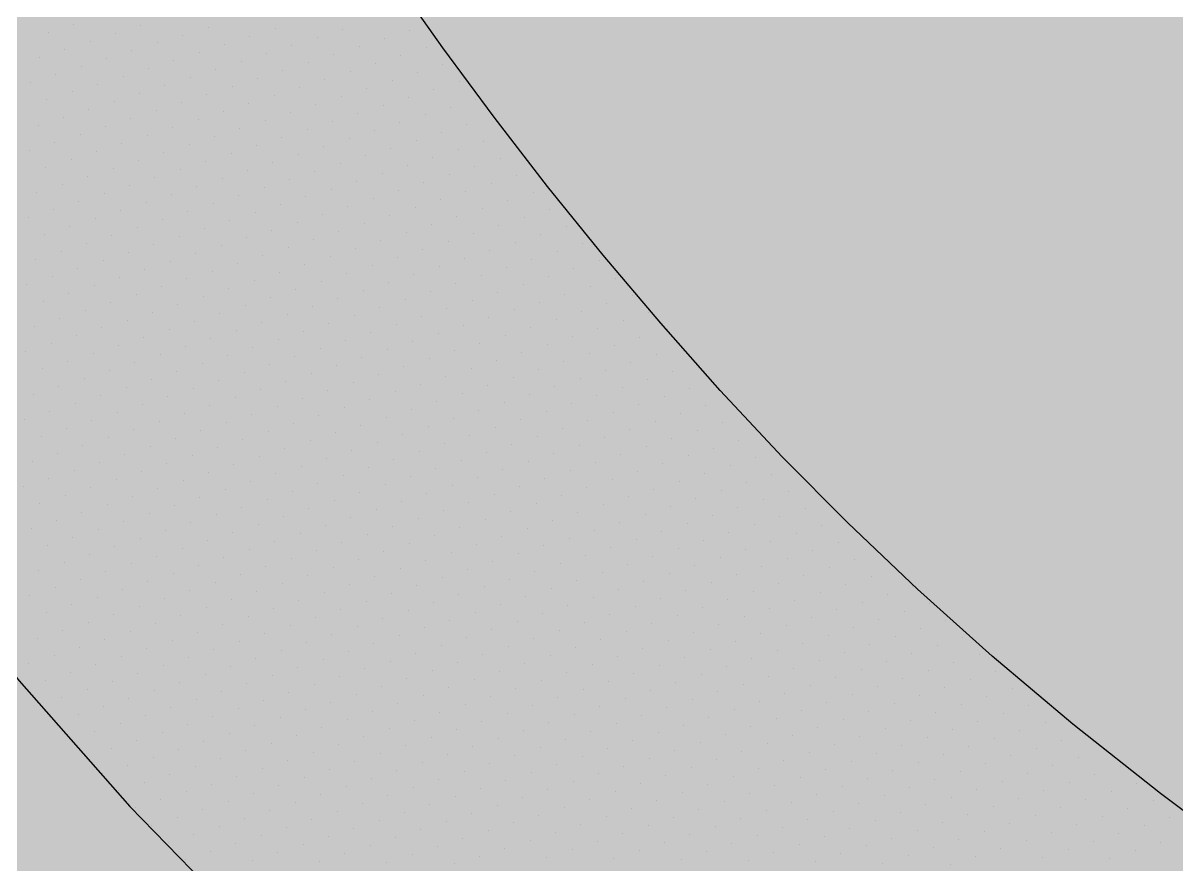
# Model space of a CAD drawing. Extents: x 62405 to 62842, y 108162 to 109685.
# Drawn here: x 62436.019 to 62436.712, y 109540.288 to 109540.794 of the extents above; entities that cross this region are included whole.
import ezdxf

# ---------------------------------------------------------------- set-up
doc = ezdxf.new("R2010")
doc.units = 0
doc.header["$LTSCALE"] = 0.999976
doc.header["$MEASUREMENT"] = 0
for name, color, linetype in [('colore lago', 131, 'Continuous'), ('LIN010CO', 2, 'Continuous'), ('LIN018CO', 6, 'Continuous')]:
    doc.layers.add(name, color=color, linetype=linetype)

# ---------------------------------------------------------------- blocks, each defined once
blk = doc.blocks.new('*X7')
at = {"color": 0}
for p, q in [((261.7089, 628.523), (261.7089, 628.523)), ((261.71525, 628.523), (261.71525, 628.523)), ((261.7216, 628.523), (261.7216, 628.523)), ((261.72795, 628.523), (261.72795, 628.523)), ((261.7343, 628.523), (261.7343, 628.523)), ((261.74065, 628.523), (261.74065, 628.523)), ((261.705725, 628.51665), (261.705725, 628.51665)), ((261.712075, 628.51665), (261.712075, 628.51665)), ((261.718425, 628.51665), (261.718425, 628.51665)), ((261.724775, 628.51665), (261.724775, 628.51665)), ((261.731125, 628.51665), (261.731125, 628.51665)), ((261.737475, 628.51665), (261.737475, 628.51665)), ((261.743825, 628.51665), (261.743825, 628.51665)), ((261.750175, 628.51665), (261.750175, 628.51665)), ((261.756525, 628.51665), (261.756525, 628.51665)), ((261.762875, 628.51665), (261.762875, 628.51665)), ((261.769225, 628.51665), (261.769225, 628.51665)), ((261.775575, 628.51665), (261.775575, 628.51665)), ((261.6962, 628.5103), (261.6962, 628.5103)), ((261.70255, 628.5103), (261.70255, 628.5103)), ((261.7089, 628.5103), (261.7089, 628.5103)), ((261.71525, 628.5103), (261.71525, 628.5103)), ((261.7216, 628.5103), (261.7216, 628.5103)), ((261.72795, 628.5103), (261.72795, 628.5103)), ((261.7343, 628.5103), (261.7343, 628.5103)), ((261.74065, 628.5103), (261.74065, 628.5103)), ((261.747, 628.5103), (261.747, 628.5103)), ((261.75335, 628.5103), (261.75335, 628.5103)), ((261.7597, 628.5103), (261.7597, 628.5103)), ((261.76605, 628.5103), (261.76605, 628.5103)), ((261.7724, 628.5103), (261.7724, 628.5103)), ((261.77875, 628.5103), (261.77875, 628.5103)), ((261.693025, 628.50395), (261.693025, 628.50395)), ((261.699375, 628.50395), (261.699375, 628.50395)), ((261.705725, 628.50395), (261.705725, 628.50395)), ((261.712075, 628.50395), (261.712075, 628.50395)), ((261.718425, 628.50395), (261.718425, 628.50395)), ((261.724775, 628.50395), (261.724775, 628.50395)), ((261.731125, 628.50395), (261.731125, 628.50395)), ((261.737475, 628.50395), (261.737475, 628.50395)), ((261.743825, 628.50395), (261.743825, 628.50395)), ((261.750175, 628.50395), (261.750175, 628.50395)), ((261.756525, 628.50395), (261.756525, 628.50395)), ((261.762875, 628.50395), (261.762875, 628.50395)), ((261.769225, 628.50395), (261.769225, 628.50395)), ((261.775575, 628.50395), (261.775575, 628.50395)), ((261.781925, 628.50395), (261.781925, 628.50395)), ((261.788275, 628.50395), (261.788275, 628.50395)), ((261.6835, 628.4976), (261.6835, 628.4976)), ((261.68985, 628.4976), (261.68985, 628.4976)), ((261.6962, 628.4976), (261.6962, 628.4976)), ((261.70255, 628.4976), (261.70255, 628.4976)), ((261.7089, 628.4976), (261.7089, 628.4976)), ((261.71525, 628.4976), (261.71525, 628.4976)), ((261.7216, 628.4976), (261.7216, 628.4976)), ((261.72795, 628.4976), (261.72795, 628.4976)), ((261.7343, 628.4976), (261.7343, 628.4976)), ((261.74065, 628.4976), (261.74065, 628.4976)), ((261.747, 628.4976), (261.747, 628.4976)), ((261.75335, 628.4976), (261.75335, 628.4976)), ((261.7597, 628.4976), (261.7597, 628.4976)), ((261.76605, 628.4976), (261.76605, 628.4976)), ((261.7724, 628.4976), (261.7724, 628.4976)), ((261.77875, 628.4976), (261.77875, 628.4976)), ((261.7851, 628.4976), (261.7851, 628.4976)), ((261.79145, 628.4976), (261.79145, 628.4976)), ((261.680325, 628.49125), (261.680325, 628.49125)), ((261.686675, 628.49125), (261.686675, 628.49125)), ((261.693025, 628.49125), (261.693025, 628.49125)), ((261.699375, 628.49125), (261.699375, 628.49125)), ((261.705725, 628.49125), (261.705725, 628.49125)), ((261.712075, 628.49125), (261.712075, 628.49125)), ((261.718425, 628.49125), (261.718425, 628.49125)), ((261.724775, 628.49125), (261.724775, 628.49125)), ((261.731125, 628.49125), (261.731125, 628.49125)), ((261.737475, 628.49125), (261.737475, 628.49125)), ((261.743825, 628.49125), (261.743825, 628.49125)), ((261.750175, 628.49125), (261.750175, 628.49125)), ((261.756525, 628.49125), (261.756525, 628.49125)), ((261.762875, 628.49125), (261.762875, 628.49125)), ((261.769225, 628.49125), (261.769225, 628.49125)), ((261.775575, 628.49125), (261.775575, 628.49125)), ((261.781925, 628.49125), (261.781925, 628.49125)), ((261.788275, 628.49125), (261.788275, 628.49125)), ((261.794625, 628.49125), (261.794625, 628.49125)), ((261.800975, 628.49125), (261.800975, 628.49125)), ((261.6708, 628.4849), (261.6708, 628.4849)), ((261.67715, 628.4849), (261.67715, 628.4849)), ((261.6835, 628.4849), (261.6835, 628.4849)), ((261.68985, 628.4849), (261.68985, 628.4849)), ((261.6962, 628.4849), (261.6962, 628.4849)), ((261.70255, 628.4849), (261.70255, 628.4849)), ((261.7089, 628.4849), (261.7089, 628.4849)), ((261.71525, 628.4849), (261.71525, 628.4849)), ((261.7216, 628.4849), (261.7216, 628.4849)), ((261.72795, 628.4849), (261.72795, 628.4849)), ((261.7343, 628.4849), (261.7343, 628.4849)), ((261.74065, 628.4849), (261.74065, 628.4849)), ((261.747, 628.4849), (261.747, 628.4849)), ((261.75335, 628.4849), (261.75335, 628.4849)), ((261.7597, 628.4849), (261.7597, 628.4849)), ((261.76605, 628.4849), (261.76605, 628.4849)), ((261.7724, 628.4849), (261.7724, 628.4849)), ((261.77875, 628.4849), (261.77875, 628.4849)), ((261.7851, 628.4849), (261.7851, 628.4849)), ((261.79145, 628.4849), (261.79145, 628.4849)), ((261.7978, 628.4849), (261.7978, 628.4849)), ((261.80415, 628.4849), (261.80415, 628.4849)), ((261.8105, 628.4849), (261.8105, 628.4849)), ((261.667625, 628.47855), (261.667625, 628.47855)), ((261.673975, 628.47855), (261.673975, 628.47855)), ((261.680325, 628.47855), (261.680325, 628.47855)), ((261.686675, 628.47855), (261.686675, 628.47855)), ((261.693025, 628.47855), (261.693025, 628.47855)), ((261.699375, 628.47855), (261.699375, 628.47855)), ((261.705725, 628.47855), (261.705725, 628.47855)), ((261.712075, 628.47855), (261.712075, 628.47855)), ((261.718425, 628.47855), (261.718425, 628.47855)), ((261.724775, 628.47855), (261.724775, 628.47855)), ((261.731125, 628.47855), (261.731125, 628.47855)), ((261.737475, 628.47855), (261.737475, 628.47855)), ((261.743825, 628.47855), (261.743825, 628.47855)), ((261.750175, 628.47855), (261.750175, 628.47855)), ((261.756525, 628.47855), (261.756525, 628.47855)), ((261.762875, 628.47855), (261.762875, 628.47855)), ((261.769225, 628.47855), (261.769225, 628.47855)), ((261.775575, 628.47855), (261.775575, 628.47855)), ((261.781925, 628.47855), (261.781925, 628.47855)), ((261.788275, 628.47855), (261.788275, 628.47855)), ((261.794625, 628.47855), (261.794625, 628.47855)), ((261.800975, 628.47855), (261.800975, 628.47855)), ((261.807325, 628.47855), (261.807325, 628.47855)), ((261.813675, 628.47855), (261.813675, 628.47855)), ((261.6581, 628.4722), (261.6581, 628.4722)), ((261.66445, 628.4722), (261.66445, 628.4722)), ((261.6708, 628.4722), (261.6708, 628.4722)), ((261.67715, 628.4722), (261.67715, 628.4722)), ((261.6835, 628.4722), (261.6835, 628.4722)), ((261.68985, 628.4722), (261.68985, 628.4722)), ((261.6962, 628.4722), (261.6962, 628.4722)), ((261.70255, 628.4722), (261.70255, 628.4722)), ((261.7089, 628.4722), (261.7089, 628.4722)), ((261.71525, 628.4722), (261.71525, 628.4722)), ((261.7216, 628.4722), (261.7216, 628.4722)), ((261.72795, 628.4722), (261.72795, 628.4722)), ((261.7343, 628.4722), (261.7343, 628.4722)), ((261.74065, 628.4722), (261.74065, 628.4722)), ((261.747, 628.4722), (261.747, 628.4722)), ((261.75335, 628.4722), (261.75335, 628.4722)), ((261.7597, 628.4722), (261.7597, 628.4722)), ((261.76605, 628.4722), (261.76605, 628.4722)), ((261.7724, 628.4722), (261.7724, 628.4722)), ((261.77875, 628.4722), (261.77875, 628.4722)), ((261.7851, 628.4722), (261.7851, 628.4722)), ((261.79145, 628.4722), (261.79145, 628.4722)), ((261.7978, 628.4722), (261.7978, 628.4722)), ((261.80415, 628.4722), (261.80415, 628.4722)), ((261.8105, 628.4722), (261.8105, 628.4722)), ((261.81685, 628.4722), (261.81685, 628.4722)), ((261.8232, 628.4722), (261.8232, 628.4722)), ((261.654925, 628.46585), (261.654925, 628.46585)), ((261.661275, 628.46585), (261.661275, 628.46585)), ((261.667625, 628.46585), (261.667625, 628.46585)), ((261.673975, 628.46585), (261.673975, 628.46585)), ((261.680325, 628.46585), (261.680325, 628.46585)), ((261.686675, 628.46585), (261.686675, 628.46585)), ((261.693025, 628.46585), (261.693025, 628.46585)), ((261.699375, 628.46585), (261.699375, 628.46585)), ((261.705725, 628.46585), (261.705725, 628.46585)), ((261.712075, 628.46585), (261.712075, 628.46585)), ((261.718425, 628.46585), (261.718425, 628.46585)), ((261.724775, 628.46585), (261.724775, 628.46585)), ((261.731125, 628.46585), (261.731125, 628.46585)), ((261.737475, 628.46585), (261.737475, 628.46585)), ((261.743825, 628.46585), (261.743825, 628.46585)), ((261.750175, 628.46585), (261.750175, 628.46585)), ((261.756525, 628.46585), (261.756525, 628.46585)), ((261.762875, 628.46585), (261.762875, 628.46585)), ((261.769225, 628.46585), (261.769225, 628.46585)), ((261.775575, 628.46585), (261.775575, 628.46585)), ((261.781925, 628.46585), (261.781925, 628.46585)), ((261.788275, 628.46585), (261.788275, 628.46585)), ((261.794625, 628.46585), (261.794625, 628.46585)), ((261.800975, 628.46585), (261.800975, 628.46585)), ((261.807325, 628.46585), (261.807325, 628.46585)), ((261.813675, 628.46585), (261.813675, 628.46585)), ((261.820025, 628.46585), (261.820025, 628.46585)), ((261.826375, 628.46585), (261.826375, 628.46585)), ((261.65175, 628.4595), (261.65175, 628.4595)), ((261.6581, 628.4595), (261.6581, 628.4595)), ((261.66445, 628.4595), (261.66445, 628.4595)), ((261.6708, 628.4595), (261.6708, 628.4595)), ((261.67715, 628.4595), (261.67715, 628.4595)), ((261.6835, 628.4595), (261.6835, 628.4595)), ((261.68985, 628.4595), (261.68985, 628.4595)), ((261.6962, 628.4595), (261.6962, 628.4595)), ((261.70255, 628.4595), (261.70255, 628.4595)), ((261.7089, 628.4595), (261.7089, 628.4595)), ((261.71525, 628.4595), (261.71525, 628.4595)), ((261.7216, 628.4595), (261.7216, 628.4595)), ((261.72795, 628.4595), (261.72795, 628.4595)), ((261.7343, 628.4595), (261.7343, 628.4595)), ((261.74065, 628.4595), (261.74065, 628.4595)), ((261.747, 628.4595), (261.747, 628.4595)), ((261.75335, 628.4595), (261.75335, 628.4595)), ((261.7597, 628.4595), (261.7597, 628.4595)), ((261.76605, 628.4595), (261.76605, 628.4595)), ((261.7724, 628.4595), (261.7724, 628.4595)), ((261.77875, 628.4595), (261.77875, 628.4595)), ((261.7851, 628.4595), (261.7851, 628.4595)), ((261.79145, 628.4595), (261.79145, 628.4595)), ((261.7978, 628.4595), (261.7978, 628.4595)), ((261.80415, 628.4595), (261.80415, 628.4595)), ((261.8105, 628.4595), (261.8105, 628.4595)), ((261.81685, 628.4595), (261.81685, 628.4595)), ((261.8232, 628.4595), (261.8232, 628.4595)), ((261.82955, 628.4595), (261.82955, 628.4595)), ((261.8359, 628.4595), (261.8359, 628.4595)), ((261.642225, 628.45315), (261.642225, 628.45315)), ((261.648575, 628.45315), (261.648575, 628.45315)), ((261.654925, 628.45315), (261.654925, 628.45315)), ((261.661275, 628.45315), (261.661275, 628.45315)), ((261.667625, 628.45315), (261.667625, 628.45315)), ((261.673975, 628.45315), (261.673975, 628.45315)), ((261.680325, 628.45315), (261.680325, 628.45315)), ((261.686675, 628.45315), (261.686675, 628.45315)), ((261.693025, 628.45315), (261.693025, 628.45315)), ((261.699375, 628.45315), (261.699375, 628.45315)), ((261.705725, 628.45315), (261.705725, 628.45315)), ((261.712075, 628.45315), (261.712075, 628.45315)), ((261.718425, 628.45315), (261.718425, 628.45315)), ((261.724775, 628.45315), (261.724775, 628.45315)), ((261.731125, 628.45315), (261.731125, 628.45315)), ((261.737475, 628.45315), (261.737475, 628.45315)), ((261.743825, 628.45315), (261.743825, 628.45315)), ((261.750175, 628.45315), (261.750175, 628.45315)), ((261.756525, 628.45315), (261.756525, 628.45315)), ((261.762875, 628.45315), (261.762875, 628.45315)), ((261.769225, 628.45315), (261.769225, 628.45315)), ((261.775575, 628.45315), (261.775575, 628.45315)), ((261.781925, 628.45315), (261.781925, 628.45315)), ((261.788275, 628.45315), (261.788275, 628.45315)), ((261.794625, 628.45315), (261.794625, 628.45315)), ((261.800975, 628.45315), (261.800975, 628.45315)), ((261.807325, 628.45315), (261.807325, 628.45315)), ((261.813675, 628.45315), (261.813675, 628.45315)), ((261.820025, 628.45315), (261.820025, 628.45315)), ((261.826375, 628.45315), (261.826375, 628.45315)), ((261.832725, 628.45315), (261.832725, 628.45315)), ((261.839075, 628.45315), (261.839075, 628.45315)), ((261.63905, 628.4468), (261.63905, 628.4468)), ((261.6454, 628.4468), (261.6454, 628.4468)), ((261.65175, 628.4468), (261.65175, 628.4468)), ((261.6581, 628.4468), (261.6581, 628.4468)), ((261.66445, 628.4468), (261.66445, 628.4468)), ((261.6708, 628.4468), (261.6708, 628.4468)), ((261.67715, 628.4468), (261.67715, 628.4468)), ((261.6835, 628.4468), (261.6835, 628.4468)), ((261.68985, 628.4468), (261.68985, 628.4468)), ((261.6962, 628.4468), (261.6962, 628.4468)), ((261.70255, 628.4468), (261.70255, 628.4468)), ((261.7089, 628.4468), (261.7089, 628.4468)), ((261.71525, 628.4468), (261.71525, 628.4468)), ((261.7216, 628.4468), (261.7216, 628.4468)), ((261.72795, 628.4468), (261.72795, 628.4468)), ((261.7343, 628.4468), (261.7343, 628.4468)), ((261.74065, 628.4468), (261.74065, 628.4468)), ((261.747, 628.4468), (261.747, 628.4468)), ((261.75335, 628.4468), (261.75335, 628.4468)), ((261.7597, 628.4468), (261.7597, 628.4468)), ((261.76605, 628.4468), (261.76605, 628.4468)), ((261.7724, 628.4468), (261.7724, 628.4468)), ((261.77875, 628.4468), (261.77875, 628.4468)), ((261.7851, 628.4468), (261.7851, 628.4468)), ((261.79145, 628.4468), (261.79145, 628.4468)), ((261.7978, 628.4468), (261.7978, 628.4468)), ((261.80415, 628.4468), (261.80415, 628.4468)), ((261.8105, 628.4468), (261.8105, 628.4468)), ((261.81685, 628.4468), (261.81685, 628.4468)), ((261.8232, 628.4468), (261.8232, 628.4468)), ((261.82955, 628.4468), (261.82955, 628.4468)), ((261.8359, 628.4468), (261.8359, 628.4468)), ((261.84225, 628.4468), (261.84225, 628.4468)), ((261.8486, 628.4468), (261.8486, 628.4468)), ((261.629525, 628.44045), (261.629525, 628.44045)), ((261.635875, 628.44045), (261.635875, 628.44045)), ((261.642225, 628.44045), (261.642225, 628.44045)), ((261.648575, 628.44045), (261.648575, 628.44045)), ((261.654925, 628.44045), (261.654925, 628.44045)), ((261.661275, 628.44045), (261.661275, 628.44045)), ((261.667625, 628.44045), (261.667625, 628.44045)), ((261.673975, 628.44045), (261.673975, 628.44045)), ((261.680325, 628.44045), (261.680325, 628.44045)), ((261.686675, 628.44045), (261.686675, 628.44045)), ((261.693025, 628.44045), (261.693025, 628.44045)), ((261.699375, 628.44045), (261.699375, 628.44045)), ((261.705725, 628.44045), (261.705725, 628.44045)), ((261.712075, 628.44045), (261.712075, 628.44045)), ((261.718425, 628.44045), (261.718425, 628.44045)), ((261.724775, 628.44045), (261.724775, 628.44045)), ((261.731125, 628.44045), (261.731125, 628.44045)), ((261.737475, 628.44045), (261.737475, 628.44045)), ((261.743825, 628.44045), (261.743825, 628.44045)), ((261.750175, 628.44045), (261.750175, 628.44045)), ((261.756525, 628.44045), (261.756525, 628.44045)), ((261.762875, 628.44045), (261.762875, 628.44045)), ((261.769225, 628.44045), (261.769225, 628.44045)), ((261.775575, 628.44045), (261.775575, 628.44045)), ((261.781925, 628.44045), (261.781925, 628.44045)), ((261.788275, 628.44045), (261.788275, 628.44045)), ((261.794625, 628.44045), (261.794625, 628.44045)), ((261.800975, 628.44045), (261.800975, 628.44045)), ((261.807325, 628.44045), (261.807325, 628.44045)), ((261.813675, 628.44045), (261.813675, 628.44045)), ((261.820025, 628.44045), (261.820025, 628.44045)), ((261.826375, 628.44045), (261.826375, 628.44045)), ((261.832725, 628.44045), (261.832725, 628.44045)), ((261.839075, 628.44045), (261.839075, 628.44045)), ((261.845425, 628.44045), (261.845425, 628.44045)), ((261.851775, 628.44045), (261.851775, 628.44045)), ((261.62635, 628.4341), (261.62635, 628.4341)), ((261.6327, 628.4341), (261.6327, 628.4341)), ((261.63905, 628.4341), (261.63905, 628.4341)), ((261.6454, 628.4341), (261.6454, 628.4341)), ((261.65175, 628.4341), (261.65175, 628.4341)), ((261.6581, 628.4341), (261.6581, 628.4341)), ((261.66445, 628.4341), (261.66445, 628.4341)), ((261.6708, 628.4341), (261.6708, 628.4341)), ((261.67715, 628.4341), (261.67715, 628.4341)), ((261.6835, 628.4341), (261.6835, 628.4341)), ((261.68985, 628.4341), (261.68985, 628.4341)), ((261.6962, 628.4341), (261.6962, 628.4341)), ((261.70255, 628.4341), (261.70255, 628.4341)), ((261.7089, 628.4341), (261.7089, 628.4341)), ((261.71525, 628.4341), (261.71525, 628.4341)), ((261.7216, 628.4341), (261.7216, 628.4341)), ((261.72795, 628.4341), (261.72795, 628.4341)), ((261.7343, 628.4341), (261.7343, 628.4341)), ((261.74065, 628.4341), (261.74065, 628.4341)), ((261.747, 628.4341), (261.747, 628.4341)), ((261.75335, 628.4341), (261.75335, 628.4341)), ((261.7597, 628.4341), (261.7597, 628.4341)), ((261.76605, 628.4341), (261.76605, 628.4341)), ((261.7724, 628.4341), (261.7724, 628.4341)), ((261.77875, 628.4341), (261.77875, 628.4341)), ((261.7851, 628.4341), (261.7851, 628.4341)), ((261.79145, 628.4341), (261.79145, 628.4341)), ((261.7978, 628.4341), (261.7978, 628.4341)), ((261.80415, 628.4341), (261.80415, 628.4341)), ((261.8105, 628.4341), (261.8105, 628.4341)), ((261.81685, 628.4341), (261.81685, 628.4341)), ((261.8232, 628.4341), (261.8232, 628.4341)), ((261.82955, 628.4341), (261.82955, 628.4341)), ((261.8359, 628.4341), (261.8359, 628.4341)), ((261.84225, 628.4341), (261.84225, 628.4341)), ((261.8486, 628.4341), (261.8486, 628.4341)), ((261.85495, 628.4341), (261.85495, 628.4341)), ((261.8613, 628.4341), (261.8613, 628.4341)), ((261.616825, 628.42775), (261.616825, 628.42775)), ((261.623175, 628.42775), (261.623175, 628.42775)), ((261.629525, 628.42775), (261.629525, 628.42775)), ((261.635875, 628.42775), (261.635875, 628.42775)), ((261.642225, 628.42775), (261.642225, 628.42775)), ((261.648575, 628.42775), (261.648575, 628.42775)), ((261.654925, 628.42775), (261.654925, 628.42775)), ((261.661275, 628.42775), (261.661275, 628.42775)), ((261.667625, 628.42775), (261.667625, 628.42775)), ((261.673975, 628.42775), (261.673975, 628.42775)), ((261.680325, 628.42775), (261.680325, 628.42775)), ((261.686675, 628.42775), (261.686675, 628.42775)), ((261.693025, 628.42775), (261.693025, 628.42775)), ((261.699375, 628.42775), (261.699375, 628.42775)), ((261.705725, 628.42775), (261.705725, 628.42775)), ((261.712075, 628.42775), (261.712075, 628.42775)), ((261.718425, 628.42775), (261.718425, 628.42775)), ((261.724775, 628.42775), (261.724775, 628.42775)), ((261.731125, 628.42775), (261.731125, 628.42775)), ((261.737475, 628.42775), (261.737475, 628.42775)), ((261.743825, 628.42775), (261.743825, 628.42775)), ((261.750175, 628.42775), (261.750175, 628.42775)), ((261.756525, 628.42775), (261.756525, 628.42775)), ((261.762875, 628.42775), (261.762875, 628.42775)), ((261.769225, 628.42775), (261.769225, 628.42775)), ((261.775575, 628.42775), (261.775575, 628.42775)), ((261.781925, 628.42775), (261.781925, 628.42775)), ((261.788275, 628.42775), (261.788275, 628.42775)), ((261.794625, 628.42775), (261.794625, 628.42775)), ((261.800975, 628.42775), (261.800975, 628.42775)), ((261.807325, 628.42775), (261.807325, 628.42775)), ((261.813675, 628.42775), (261.813675, 628.42775)), ((261.820025, 628.42775), (261.820025, 628.42775)), ((261.826375, 628.42775), (261.826375, 628.42775)), ((261.832725, 628.42775), (261.832725, 628.42775)), ((261.839075, 628.42775), (261.839075, 628.42775)), ((261.845425, 628.42775), (261.845425, 628.42775)), ((261.851775, 628.42775), (261.851775, 628.42775)), ((261.858125, 628.42775), (261.858125, 628.42775)), ((261.864475, 628.42775), (261.864475, 628.42775)), ((261.61365, 628.4214), (261.61365, 628.4214)), ((261.62, 628.4214), (261.62, 628.4214)), ((261.62635, 628.4214), (261.62635, 628.4214)), ((261.6327, 628.4214), (261.6327, 628.4214)), ((261.63905, 628.4214), (261.63905, 628.4214)), ((261.6454, 628.4214), (261.6454, 628.4214)), ((261.65175, 628.4214), (261.65175, 628.4214)), ((261.6581, 628.4214), (261.6581, 628.4214)), ((261.66445, 628.4214), (261.66445, 628.4214)), ((261.6708, 628.4214), (261.6708, 628.4214)), ((261.67715, 628.4214), (261.67715, 628.4214)), ((261.6835, 628.4214), (261.6835, 628.4214)), ((261.68985, 628.4214), (261.68985, 628.4214)), ((261.6962, 628.4214), (261.6962, 628.4214)), ((261.70255, 628.4214), (261.70255, 628.4214)), ((261.7089, 628.4214), (261.7089, 628.4214)), ((261.71525, 628.4214), (261.71525, 628.4214)), ((261.7216, 628.4214), (261.7216, 628.4214)), ((261.72795, 628.4214), (261.72795, 628.4214)), ((261.7343, 628.4214), (261.7343, 628.4214)), ((261.74065, 628.4214), (261.74065, 628.4214)), ((261.747, 628.4214), (261.747, 628.4214)), ((261.75335, 628.4214), (261.75335, 628.4214)), ((261.7597, 628.4214), (261.7597, 628.4214)), ((261.76605, 628.4214), (261.76605, 628.4214)), ((261.7724, 628.4214), (261.7724, 628.4214)), ((261.77875, 628.4214), (261.77875, 628.4214)), ((261.7851, 628.4214), (261.7851, 628.4214)), ((261.79145, 628.4214), (261.79145, 628.4214)), ((261.7978, 628.4214), (261.7978, 628.4214)), ((261.80415, 628.4214), (261.80415, 628.4214)), ((261.8105, 628.4214), (261.8105, 628.4214)), ((261.81685, 628.4214), (261.81685, 628.4214)), ((261.8232, 628.4214), (261.8232, 628.4214)), ((261.82955, 628.4214), (261.82955, 628.4214)), ((261.8359, 628.4214), (261.8359, 628.4214)), ((261.84225, 628.4214), (261.84225, 628.4214)), ((261.8486, 628.4214), (261.8486, 628.4214)), ((261.85495, 628.4214), (261.85495, 628.4214)), ((261.8613, 628.4214), (261.8613, 628.4214)), ((261.86765, 628.4214), (261.86765, 628.4214)), ((261.874, 628.4214), (261.874, 628.4214)), ((261.604125, 628.41505), (261.604125, 628.41505)), ((261.610475, 628.41505), (261.610475, 628.41505)), ((261.616825, 628.41505), (261.616825, 628.41505)), ((261.623175, 628.41505), (261.623175, 628.41505)), ((261.629525, 628.41505), (261.629525, 628.41505)), ((261.635875, 628.41505), (261.635875, 628.41505)), ((261.642225, 628.41505), (261.642225, 628.41505)), ((261.648575, 628.41505), (261.648575, 628.41505)), ((261.654925, 628.41505), (261.654925, 628.41505)), ((261.661275, 628.41505), (261.661275, 628.41505)), ((261.667625, 628.41505), (261.667625, 628.41505)), ((261.673975, 628.41505), (261.673975, 628.41505)), ((261.680325, 628.41505), (261.680325, 628.41505)), ((261.686675, 628.41505), (261.686675, 628.41505)), ((261.693025, 628.41505), (261.693025, 628.41505)), ((261.699375, 628.41505), (261.699375, 628.41505)), ((261.705725, 628.41505), (261.705725, 628.41505)), ((261.712075, 628.41505), (261.712075, 628.41505)), ((261.718425, 628.41505), (261.718425, 628.41505)), ((261.724775, 628.41505), (261.724775, 628.41505)), ((261.731125, 628.41505), (261.731125, 628.41505)), ((261.737475, 628.41505), (261.737475, 628.41505)), ((261.743825, 628.41505), (261.743825, 628.41505)), ((261.750175, 628.41505), (261.750175, 628.41505)), ((261.756525, 628.41505), (261.756525, 628.41505)), ((261.762875, 628.41505), (261.762875, 628.41505)), ((261.769225, 628.41505), (261.769225, 628.41505)), ((261.775575, 628.41505), (261.775575, 628.41505)), ((261.781925, 628.41505), (261.781925, 628.41505)), ((261.788275, 628.41505), (261.788275, 628.41505)), ((261.794625, 628.41505), (261.794625, 628.41505)), ((261.800975, 628.41505), (261.800975, 628.41505)), ((261.807325, 628.41505), (261.807325, 628.41505)), ((261.813675, 628.41505), (261.813675, 628.41505)), ((261.820025, 628.41505), (261.820025, 628.41505)), ((261.826375, 628.41505), (261.826375, 628.41505)), ((261.832725, 628.41505), (261.832725, 628.41505)), ((261.839075, 628.41505), (261.839075, 628.41505)), ((261.845425, 628.41505), (261.845425, 628.41505)), ((261.851775, 628.41505), (261.851775, 628.41505)), ((261.858125, 628.41505), (261.858125, 628.41505)), ((261.864475, 628.41505), (261.864475, 628.41505)), ((261.870825, 628.41505), (261.870825, 628.41505)), ((261.877175, 628.41505), (261.877175, 628.41505)), ((261.60095, 628.4087), (261.60095, 628.4087)), ((261.6073, 628.4087), (261.6073, 628.4087)), ((261.61365, 628.4087), (261.61365, 628.4087)), ((261.62, 628.4087), (261.62, 628.4087)), ((261.62635, 628.4087), (261.62635, 628.4087)), ((261.6327, 628.4087), (261.6327, 628.4087)), ((261.63905, 628.4087), (261.63905, 628.4087)), ((261.6454, 628.4087), (261.6454, 628.4087)), ((261.65175, 628.4087), (261.65175, 628.4087)), ((261.6581, 628.4087), (261.6581, 628.4087)), ((261.66445, 628.4087), (261.66445, 628.4087)), ((261.6708, 628.4087), (261.6708, 628.4087)), ((261.67715, 628.4087), (261.67715, 628.4087)), ((261.6835, 628.4087), (261.6835, 628.4087)), ((261.68985, 628.4087), (261.68985, 628.4087)), ((261.6962, 628.4087), (261.6962, 628.4087)), ((261.70255, 628.4087), (261.70255, 628.4087)), ((261.7089, 628.4087), (261.7089, 628.4087)), ((261.71525, 628.4087), (261.71525, 628.4087)), ((261.7216, 628.4087), (261.7216, 628.4087)), ((261.72795, 628.4087), (261.72795, 628.4087)), ((261.7343, 628.4087), (261.7343, 628.4087)), ((261.74065, 628.4087), (261.74065, 628.4087)), ((261.747, 628.4087), (261.747, 628.4087)), ((261.75335, 628.4087), (261.75335, 628.4087)), ((261.7597, 628.4087), (261.7597, 628.4087)), ((261.76605, 628.4087), (261.76605, 628.4087)), ((261.7724, 628.4087), (261.7724, 628.4087)), ((261.77875, 628.4087), (261.77875, 628.4087)), ((261.7851, 628.4087), (261.7851, 628.4087)), ((261.79145, 628.4087), (261.79145, 628.4087)), ((261.7978, 628.4087), (261.7978, 628.4087)), ((261.80415, 628.4087), (261.80415, 628.4087)), ((261.8105, 628.4087), (261.8105, 628.4087)), ((261.81685, 628.4087), (261.81685, 628.4087)), ((261.8232, 628.4087), (261.8232, 628.4087)), ((261.82955, 628.4087), (261.82955, 628.4087)), ((261.8359, 628.4087), (261.8359, 628.4087)), ((261.84225, 628.4087), (261.84225, 628.4087)), ((261.8486, 628.4087), (261.8486, 628.4087)), ((261.85495, 628.4087), (261.85495, 628.4087)), ((261.8613, 628.4087), (261.8613, 628.4087)), ((261.86765, 628.4087), (261.86765, 628.4087)), ((261.874, 628.4087), (261.874, 628.4087)), ((261.88035, 628.4087), (261.88035, 628.4087)), ((261.8867, 628.4087), (261.8867, 628.4087)), ((261.591425, 628.40235), (261.591425, 628.40235)), ((261.597775, 628.40235), (261.597775, 628.40235)), ((261.604125, 628.40235), (261.604125, 628.40235)), ((261.610475, 628.40235), (261.610475, 628.40235)), ((261.616825, 628.40235), (261.616825, 628.40235)), ((261.623175, 628.40235), (261.623175, 628.40235)), ((261.629525, 628.40235), (261.629525, 628.40235)), ((261.635875, 628.40235), (261.635875, 628.40235)), ((261.642225, 628.40235), (261.642225, 628.40235)), ((261.648575, 628.40235), (261.648575, 628.40235)), ((261.654925, 628.40235), (261.654925, 628.40235)), ((261.661275, 628.40235), (261.661275, 628.40235)), ((261.667625, 628.40235), (261.667625, 628.40235)), ((261.673975, 628.40235), (261.673975, 628.40235)), ((261.680325, 628.40235), (261.680325, 628.40235)), ((261.686675, 628.40235), (261.686675, 628.40235)), ((261.693025, 628.40235), (261.693025, 628.40235)), ((261.699375, 628.40235), (261.699375, 628.40235)), ((261.705725, 628.40235), (261.705725, 628.40235)), ((261.712075, 628.40235), (261.712075, 628.40235)), ((261.718425, 628.40235), (261.718425, 628.40235)), ((261.724775, 628.40235), (261.724775, 628.40235)), ((261.731125, 628.40235), (261.731125, 628.40235)), ((261.737475, 628.40235), (261.737475, 628.40235)), ((261.743825, 628.40235), (261.743825, 628.40235)), ((261.750175, 628.40235), (261.750175, 628.40235)), ((261.756525, 628.40235), (261.756525, 628.40235)), ((261.762875, 628.40235), (261.762875, 628.40235)), ((261.769225, 628.40235), (261.769225, 628.40235)), ((261.775575, 628.40235), (261.775575, 628.40235)), ((261.781925, 628.40235), (261.781925, 628.40235)), ((261.788275, 628.40235), (261.788275, 628.40235)), ((261.794625, 628.40235), (261.794625, 628.40235)), ((261.800975, 628.40235), (261.800975, 628.40235)), ((261.807325, 628.40235), (261.807325, 628.40235)), ((261.813675, 628.40235), (261.813675, 628.40235)), ((261.820025, 628.40235), (261.820025, 628.40235)), ((261.826375, 628.40235), (261.826375, 628.40235)), ((261.832725, 628.40235), (261.832725, 628.40235)), ((261.839075, 628.40235), (261.839075, 628.40235)), ((261.845425, 628.40235), (261.845425, 628.40235)), ((261.851775, 628.40235), (261.851775, 628.40235)), ((261.858125, 628.40235), (261.858125, 628.40235)), ((261.864475, 628.40235), (261.864475, 628.40235)), ((261.870825, 628.40235), (261.870825, 628.40235)), ((261.877175, 628.40235), (261.877175, 628.40235)), ((261.883525, 628.40235), (261.883525, 628.40235)), ((261.889875, 628.40235), (261.889875, 628.40235)), ((261.58825, 628.396), (261.58825, 628.396)), ((261.5946, 628.396), (261.5946, 628.396)), ((261.60095, 628.396), (261.60095, 628.396)), ((261.6073, 628.396), (261.6073, 628.396)), ((261.61365, 628.396), (261.61365, 628.396)), ((261.62, 628.396), (261.62, 628.396)), ((261.62635, 628.396), (261.62635, 628.396)), ((261.6327, 628.396), (261.6327, 628.396)), ((261.63905, 628.396), (261.63905, 628.396)), ((261.6454, 628.396), (261.6454, 628.396)), ((261.65175, 628.396), (261.65175, 628.396)), ((261.6581, 628.396), (261.6581, 628.396)), ((261.66445, 628.396), (261.66445, 628.396)), ((261.6708, 628.396), (261.6708, 628.396)), ((261.67715, 628.396), (261.67715, 628.396)), ((261.6835, 628.396), (261.6835, 628.396)), ((261.68985, 628.396), (261.68985, 628.396)), ((261.6962, 628.396), (261.6962, 628.396)), ((261.70255, 628.396), (261.70255, 628.396)), ((261.7089, 628.396), (261.7089, 628.396)), ((261.71525, 628.396), (261.71525, 628.396)), ((261.7216, 628.396), (261.7216, 628.396)), ((261.72795, 628.396), (261.72795, 628.396)), ((261.7343, 628.396), (261.7343, 628.396)), ((261.74065, 628.396), (261.74065, 628.396)), ((261.747, 628.396), (261.747, 628.396)), ((261.75335, 628.396), (261.75335, 628.396)), ((261.7597, 628.396), (261.7597, 628.396)), ((261.76605, 628.396), (261.76605, 628.396)), ((261.7724, 628.396), (261.7724, 628.396)), ((261.77875, 628.396), (261.77875, 628.396)), ((261.7851, 628.396), (261.7851, 628.396)), ((261.79145, 628.396), (261.79145, 628.396)), ((261.7978, 628.396), (261.7978, 628.396)), ((261.80415, 628.396), (261.80415, 628.396)), ((261.8105, 628.396), (261.8105, 628.396)), ((261.81685, 628.396), (261.81685, 628.396)), ((261.8232, 628.396), (261.8232, 628.396)), ((261.82955, 628.396), (261.82955, 628.396)), ((261.8359, 628.396), (261.8359, 628.396)), ((261.84225, 628.396), (261.84225, 628.396)), ((261.8486, 628.396), (261.8486, 628.396)), ((261.85495, 628.396), (261.85495, 628.396)), ((261.8613, 628.396), (261.8613, 628.396)), ((261.86765, 628.396), (261.86765, 628.396)), ((261.874, 628.396), (261.874, 628.396)), ((261.88035, 628.396), (261.88035, 628.396)), ((261.8867, 628.396), (261.8867, 628.396)), ((261.89305, 628.396), (261.89305, 628.396)), ((261.578725, 628.38965), (261.578725, 628.38965)), ((261.585075, 628.38965), (261.585075, 628.38965)), ((261.591425, 628.38965), (261.591425, 628.38965)), ((261.597775, 628.38965), (261.597775, 628.38965)), ((261.604125, 628.38965), (261.604125, 628.38965)), ((261.610475, 628.38965), (261.610475, 628.38965)), ((261.616825, 628.38965), (261.616825, 628.38965)), ((261.623175, 628.38965), (261.623175, 628.38965)), ((261.629525, 628.38965), (261.629525, 628.38965)), ((261.635875, 628.38965), (261.635875, 628.38965)), ((261.642225, 628.38965), (261.642225, 628.38965)), ((261.648575, 628.38965), (261.648575, 628.38965)), ((261.654925, 628.38965), (261.654925, 628.38965)), ((261.661275, 628.38965), (261.661275, 628.38965)), ((261.667625, 628.38965), (261.667625, 628.38965)), ((261.673975, 628.38965), (261.673975, 628.38965)), ((261.680325, 628.38965), (261.680325, 628.38965)), ((261.686675, 628.38965), (261.686675, 628.38965)), ((261.693025, 628.38965), (261.693025, 628.38965)), ((261.699375, 628.38965), (261.699375, 628.38965)), ((261.705725, 628.38965), (261.705725, 628.38965)), ((261.712075, 628.38965), (261.712075, 628.38965)), ((261.718425, 628.38965), (261.718425, 628.38965)), ((261.724775, 628.38965), (261.724775, 628.38965)), ((261.731125, 628.38965), (261.731125, 628.38965)), ((261.737475, 628.38965), (261.737475, 628.38965)), ((261.743825, 628.38965), (261.743825, 628.38965)), ((261.750175, 628.38965), (261.750175, 628.38965)), ((261.756525, 628.38965), (261.756525, 628.38965)), ((261.762875, 628.38965), (261.762875, 628.38965)), ((261.769225, 628.38965), (261.769225, 628.38965)), ((261.775575, 628.38965), (261.775575, 628.38965)), ((261.781925, 628.38965), (261.781925, 628.38965)), ((261.788275, 628.38965), (261.788275, 628.38965)), ((261.794625, 628.38965), (261.794625, 628.38965)), ((261.800975, 628.38965), (261.800975, 628.38965)), ((261.807325, 628.38965), (261.807325, 628.38965)), ((261.813675, 628.38965), (261.813675, 628.38965)), ((261.820025, 628.38965), (261.820025, 628.38965)), ((261.826375, 628.38965), (261.826375, 628.38965)), ((261.832725, 628.38965), (261.832725, 628.38965)), ((261.839075, 628.38965), (261.839075, 628.38965)), ((261.845425, 628.38965), (261.845425, 628.38965)), ((261.851775, 628.38965), (261.851775, 628.38965)), ((261.858125, 628.38965), (261.858125, 628.38965)), ((261.864475, 628.38965), (261.864475, 628.38965)), ((261.870825, 628.38965), (261.870825, 628.38965)), ((261.877175, 628.38965), (261.877175, 628.38965)), ((261.883525, 628.38965), (261.883525, 628.38965)), ((261.889875, 628.38965), (261.889875, 628.38965)), ((261.57555, 628.3833), (261.57555, 628.3833)), ((261.5819, 628.3833), (261.5819, 628.3833)), ((261.58825, 628.3833), (261.58825, 628.3833)), ((261.5946, 628.3833), (261.5946, 628.3833)), ((261.60095, 628.3833), (261.60095, 628.3833)), ((261.6073, 628.3833), (261.6073, 628.3833)), ((261.61365, 628.3833), (261.61365, 628.3833)), ((261.62, 628.3833), (261.62, 628.3833)), ((261.62635, 628.3833), (261.62635, 628.3833)), ((261.6327, 628.3833), (261.6327, 628.3833)), ((261.63905, 628.3833), (261.63905, 628.3833)), ((261.6454, 628.3833), (261.6454, 628.3833)), ((261.65175, 628.3833), (261.65175, 628.3833)), ((261.6581, 628.3833), (261.6581, 628.3833)), ((261.66445, 628.3833), (261.66445, 628.3833)), ((261.6708, 628.3833), (261.6708, 628.3833)), ((261.67715, 628.3833), (261.67715, 628.3833)), ((261.6835, 628.3833), (261.6835, 628.3833)), ((261.68985, 628.3833), (261.68985, 628.3833)), ((261.6962, 628.3833), (261.6962, 628.3833)), ((261.70255, 628.3833), (261.70255, 628.3833)), ((261.7089, 628.3833), (261.7089, 628.3833)), ((261.71525, 628.3833), (261.71525, 628.3833)), ((261.7216, 628.3833), (261.7216, 628.3833)), ((261.72795, 628.3833), (261.72795, 628.3833)), ((261.7343, 628.3833), (261.7343, 628.3833)), ((261.74065, 628.3833), (261.74065, 628.3833)), ((261.747, 628.3833), (261.747, 628.3833)), ((261.75335, 628.3833), (261.75335, 628.3833)), ((261.7597, 628.3833), (261.7597, 628.3833)), ((261.76605, 628.3833), (261.76605, 628.3833)), ((261.7724, 628.3833), (261.7724, 628.3833)), ((261.77875, 628.3833), (261.77875, 628.3833)), ((261.7851, 628.3833), (261.7851, 628.3833)), ((261.79145, 628.3833), (261.79145, 628.3833)), ((261.7978, 628.3833), (261.7978, 628.3833)), ((261.80415, 628.3833), (261.80415, 628.3833)), ((261.8105, 628.3833), (261.8105, 628.3833)), ((261.81685, 628.3833), (261.81685, 628.3833)), ((261.8232, 628.3833), (261.8232, 628.3833)), ((261.82955, 628.3833), (261.82955, 628.3833)), ((261.8359, 628.3833), (261.8359, 628.3833)), ((261.84225, 628.3833), (261.84225, 628.3833)), ((261.8486, 628.3833), (261.8486, 628.3833)), ((261.85495, 628.3833), (261.85495, 628.3833)), ((261.8613, 628.3833), (261.8613, 628.3833)), ((261.86765, 628.3833), (261.86765, 628.3833)), ((261.874, 628.3833), (261.874, 628.3833)), ((261.88035, 628.3833), (261.88035, 628.3833)), ((261.566025, 628.37695), (261.566025, 628.37695)), ((261.572375, 628.37695), (261.572375, 628.37695)), ((261.578725, 628.37695), (261.578725, 628.37695)), ((261.585075, 628.37695), (261.585075, 628.37695)), ((261.591425, 628.37695), (261.591425, 628.37695)), ((261.597775, 628.37695), (261.597775, 628.37695)), ((261.604125, 628.37695), (261.604125, 628.37695)), ((261.610475, 628.37695), (261.610475, 628.37695)), ((261.616825, 628.37695), (261.616825, 628.37695)), ((261.623175, 628.37695), (261.623175, 628.37695)), ((261.629525, 628.37695), (261.629525, 628.37695)), ((261.635875, 628.37695), (261.635875, 628.37695)), ((261.642225, 628.37695), (261.642225, 628.37695)), ((261.648575, 628.37695), (261.648575, 628.37695)), ((261.654925, 628.37695), (261.654925, 628.37695)), ((261.661275, 628.37695), (261.661275, 628.37695)), ((261.667625, 628.37695), (261.667625, 628.37695)), ((261.673975, 628.37695), (261.673975, 628.37695)), ((261.680325, 628.37695), (261.680325, 628.37695)), ((261.686675, 628.37695), (261.686675, 628.37695)), ((261.693025, 628.37695), (261.693025, 628.37695)), ((261.699375, 628.37695), (261.699375, 628.37695)), ((261.705725, 628.37695), (261.705725, 628.37695)), ((261.712075, 628.37695), (261.712075, 628.37695)), ((261.718425, 628.37695), (261.718425, 628.37695)), ((261.724775, 628.37695), (261.724775, 628.37695)), ((261.731125, 628.37695), (261.731125, 628.37695)), ((261.737475, 628.37695), (261.737475, 628.37695)), ((261.743825, 628.37695), (261.743825, 628.37695)), ((261.750175, 628.37695), (261.750175, 628.37695)), ((261.756525, 628.37695), (261.756525, 628.37695)), ((261.762875, 628.37695), (261.762875, 628.37695)), ((261.769225, 628.37695), (261.769225, 628.37695)), ((261.775575, 628.37695), (261.775575, 628.37695)), ((261.781925, 628.37695), (261.781925, 628.37695)), ((261.788275, 628.37695), (261.788275, 628.37695)), ((261.794625, 628.37695), (261.794625, 628.37695)), ((261.800975, 628.37695), (261.800975, 628.37695)), ((261.807325, 628.37695), (261.807325, 628.37695)), ((261.813675, 628.37695), (261.813675, 628.37695)), ((261.820025, 628.37695), (261.820025, 628.37695)), ((261.826375, 628.37695), (261.826375, 628.37695)), ((261.832725, 628.37695), (261.832725, 628.37695)), ((261.839075, 628.37695), (261.839075, 628.37695)), ((261.845425, 628.37695), (261.845425, 628.37695)), ((261.851775, 628.37695), (261.851775, 628.37695)), ((261.858125, 628.37695), (261.858125, 628.37695)), ((261.864475, 628.37695), (261.864475, 628.37695)), ((261.870825, 628.37695), (261.870825, 628.37695)), ((261.877175, 628.37695), (261.877175, 628.37695)), ((261.56285, 628.3706), (261.56285, 628.3706)), ((261.5692, 628.3706), (261.5692, 628.3706)), ((261.57555, 628.3706), (261.57555, 628.3706)), ((261.5819, 628.3706), (261.5819, 628.3706)), ((261.58825, 628.3706), (261.58825, 628.3706)), ((261.5946, 628.3706), (261.5946, 628.3706)), ((261.60095, 628.3706), (261.60095, 628.3706)), ((261.6073, 628.3706), (261.6073, 628.3706)), ((261.61365, 628.3706), (261.61365, 628.3706)), ((261.62, 628.3706), (261.62, 628.3706)), ((261.62635, 628.3706), (261.62635, 628.3706)), ((261.6327, 628.3706), (261.6327, 628.3706)), ((261.63905, 628.3706), (261.63905, 628.3706)), ((261.6454, 628.3706), (261.6454, 628.3706)), ((261.65175, 628.3706), (261.65175, 628.3706)), ((261.6581, 628.3706), (261.6581, 628.3706)), ((261.66445, 628.3706), (261.66445, 628.3706)), ((261.6708, 628.3706), (261.6708, 628.3706)), ((261.67715, 628.3706), (261.67715, 628.3706)), ((261.6835, 628.3706), (261.6835, 628.3706)), ((261.68985, 628.3706), (261.68985, 628.3706)), ((261.6962, 628.3706), (261.6962, 628.3706)), ((261.70255, 628.3706), (261.70255, 628.3706)), ((261.7089, 628.3706), (261.7089, 628.3706)), ((261.71525, 628.3706), (261.71525, 628.3706)), ((261.7216, 628.3706), (261.7216, 628.3706)), ((261.72795, 628.3706), (261.72795, 628.3706)), ((261.7343, 628.3706), (261.7343, 628.3706)), ((261.74065, 628.3706), (261.74065, 628.3706)), ((261.747, 628.3706), (261.747, 628.3706)), ((261.75335, 628.3706), (261.75335, 628.3706)), ((261.7597, 628.3706), (261.7597, 628.3706)), ((261.76605, 628.3706), (261.76605, 628.3706)), ((261.7724, 628.3706), (261.7724, 628.3706)), ((261.77875, 628.3706), (261.77875, 628.3706)), ((261.7851, 628.3706), (261.7851, 628.3706)), ((261.79145, 628.3706), (261.79145, 628.3706)), ((261.7978, 628.3706), (261.7978, 628.3706)), ((261.80415, 628.3706), (261.80415, 628.3706)), ((261.8105, 628.3706), (261.8105, 628.3706)), ((261.81685, 628.3706), (261.81685, 628.3706)), ((261.8232, 628.3706), (261.8232, 628.3706)), ((261.82955, 628.3706), (261.82955, 628.3706)), ((261.8359, 628.3706), (261.8359, 628.3706)), ((261.84225, 628.3706), (261.84225, 628.3706)), ((261.8486, 628.3706), (261.8486, 628.3706)), ((261.85495, 628.3706), (261.85495, 628.3706)), ((261.8613, 628.3706), (261.8613, 628.3706)), ((261.86765, 628.3706), (261.86765, 628.3706)), ((261.559675, 628.36425), (261.559675, 628.36425)), ((261.566025, 628.36425), (261.566025, 628.36425)), ((261.572375, 628.36425), (261.572375, 628.36425)), ((261.578725, 628.36425), (261.578725, 628.36425)), ((261.585075, 628.36425), (261.585075, 628.36425)), ((261.591425, 628.36425), (261.591425, 628.36425)), ((261.597775, 628.36425), (261.597775, 628.36425)), ((261.604125, 628.36425), (261.604125, 628.36425)), ((261.610475, 628.36425), (261.610475, 628.36425)), ((261.616825, 628.36425), (261.616825, 628.36425)), ((261.623175, 628.36425), (261.623175, 628.36425)), ((261.629525, 628.36425), (261.629525, 628.36425)), ((261.635875, 628.36425), (261.635875, 628.36425)), ((261.642225, 628.36425), (261.642225, 628.36425)), ((261.648575, 628.36425), (261.648575, 628.36425)), ((261.654925, 628.36425), (261.654925, 628.36425)), ((261.661275, 628.36425), (261.661275, 628.36425)), ((261.667625, 628.36425), (261.667625, 628.36425)), ((261.673975, 628.36425), (261.673975, 628.36425)), ((261.680325, 628.36425), (261.680325, 628.36425)), ((261.686675, 628.36425), (261.686675, 628.36425)), ((261.693025, 628.36425), (261.693025, 628.36425)), ((261.699375, 628.36425), (261.699375, 628.36425)), ((261.705725, 628.36425), (261.705725, 628.36425)), ((261.712075, 628.36425), (261.712075, 628.36425)), ((261.718425, 628.36425), (261.718425, 628.36425)), ((261.724775, 628.36425), (261.724775, 628.36425)), ((261.731125, 628.36425), (261.731125, 628.36425)), ((261.737475, 628.36425), (261.737475, 628.36425)), ((261.743825, 628.36425), (261.743825, 628.36425)), ((261.750175, 628.36425), (261.750175, 628.36425)), ((261.756525, 628.36425), (261.756525, 628.36425)), ((261.762875, 628.36425), (261.762875, 628.36425)), ((261.769225, 628.36425), (261.769225, 628.36425)), ((261.775575, 628.36425), (261.775575, 628.36425)), ((261.781925, 628.36425), (261.781925, 628.36425)), ((261.788275, 628.36425), (261.788275, 628.36425)), ((261.794625, 628.36425), (261.794625, 628.36425)), ((261.800975, 628.36425), (261.800975, 628.36425)), ((261.807325, 628.36425), (261.807325, 628.36425)), ((261.813675, 628.36425), (261.813675, 628.36425)), ((261.820025, 628.36425), (261.820025, 628.36425)), ((261.826375, 628.36425), (261.826375, 628.36425)), ((261.832725, 628.36425), (261.832725, 628.36425)), ((261.839075, 628.36425), (261.839075, 628.36425)), ((261.845425, 628.36425), (261.845425, 628.36425)), ((261.851775, 628.36425), (261.851775, 628.36425)), ((261.858125, 628.36425), (261.858125, 628.36425)), ((261.864475, 628.36425), (261.864475, 628.36425)), ((261.55015, 628.3579), (261.55015, 628.3579)), ((261.5565, 628.3579), (261.5565, 628.3579)), ((261.56285, 628.3579), (261.56285, 628.3579)), ((261.5692, 628.3579), (261.5692, 628.3579)), ((261.57555, 628.3579), (261.57555, 628.3579)), ((261.5819, 628.3579), (261.5819, 628.3579)), ((261.58825, 628.3579), (261.58825, 628.3579)), ((261.5946, 628.3579), (261.5946, 628.3579)), ((261.60095, 628.3579), (261.60095, 628.3579)), ((261.6073, 628.3579), (261.6073, 628.3579)), ((261.61365, 628.3579), (261.61365, 628.3579)), ((261.62, 628.3579), (261.62, 628.3579)), ((261.62635, 628.3579), (261.62635, 628.3579)), ((261.6327, 628.3579), (261.6327, 628.3579)), ((261.63905, 628.3579), (261.63905, 628.3579)), ((261.6454, 628.3579), (261.6454, 628.3579)), ((261.65175, 628.3579), (261.65175, 628.3579)), ((261.6581, 628.3579), (261.6581, 628.3579)), ((261.66445, 628.3579), (261.66445, 628.3579)), ((261.6708, 628.3579), (261.6708, 628.3579)), ((261.67715, 628.3579), (261.67715, 628.3579)), ((261.6835, 628.3579), (261.6835, 628.3579)), ((261.68985, 628.3579), (261.68985, 628.3579)), ((261.6962, 628.3579), (261.6962, 628.3579)), ((261.70255, 628.3579), (261.70255, 628.3579)), ((261.7089, 628.3579), (261.7089, 628.3579)), ((261.71525, 628.3579), (261.71525, 628.3579)), ((261.7216, 628.3579), (261.7216, 628.3579)), ((261.72795, 628.3579), (261.72795, 628.3579)), ((261.7343, 628.3579), (261.7343, 628.3579)), ((261.74065, 628.3579), (261.74065, 628.3579)), ((261.747, 628.3579), (261.747, 628.3579)), ((261.75335, 628.3579), (261.75335, 628.3579)), ((261.7597, 628.3579), (261.7597, 628.3579)), ((261.76605, 628.3579), (261.76605, 628.3579)), ((261.7724, 628.3579), (261.7724, 628.3579)), ((261.77875, 628.3579), (261.77875, 628.3579)), ((261.7851, 628.3579), (261.7851, 628.3579)), ((261.79145, 628.3579), (261.79145, 628.3579)), ((261.7978, 628.3579), (261.7978, 628.3579)), ((261.80415, 628.3579), (261.80415, 628.3579)), ((261.8105, 628.3579), (261.8105, 628.3579)), ((261.81685, 628.3579), (261.81685, 628.3579)), ((261.8232, 628.3579), (261.8232, 628.3579)), ((261.82955, 628.3579), (261.82955, 628.3579)), ((261.8359, 628.3579), (261.8359, 628.3579)), ((261.84225, 628.3579), (261.84225, 628.3579)), ((261.8486, 628.3579), (261.8486, 628.3579)), ((261.85495, 628.3579), (261.85495, 628.3579)), ((261.546975, 628.35155), (261.546975, 628.35155)), ((261.553325, 628.35155), (261.553325, 628.35155)), ((261.559675, 628.35155), (261.559675, 628.35155)), ((261.566025, 628.35155), (261.566025, 628.35155)), ((261.572375, 628.35155), (261.572375, 628.35155)), ((261.578725, 628.35155), (261.578725, 628.35155)), ((261.585075, 628.35155), (261.585075, 628.35155)), ((261.591425, 628.35155), (261.591425, 628.35155)), ((261.597775, 628.35155), (261.597775, 628.35155)), ((261.604125, 628.35155), (261.604125, 628.35155)), ((261.610475, 628.35155), (261.610475, 628.35155)), ((261.616825, 628.35155), (261.616825, 628.35155)), ((261.623175, 628.35155), (261.623175, 628.35155)), ((261.629525, 628.35155), (261.629525, 628.35155)), ((261.635875, 628.35155), (261.635875, 628.35155)), ((261.642225, 628.35155), (261.642225, 628.35155)), ((261.648575, 628.35155), (261.648575, 628.35155)), ((261.654925, 628.35155), (261.654925, 628.35155)), ((261.661275, 628.35155), (261.661275, 628.35155)), ((261.667625, 628.35155), (261.667625, 628.35155)), ((261.673975, 628.35155), (261.673975, 628.35155)), ((261.680325, 628.35155), (261.680325, 628.35155)), ((261.686675, 628.35155), (261.686675, 628.35155)), ((261.693025, 628.35155), (261.693025, 628.35155)), ((261.699375, 628.35155), (261.699375, 628.35155)), ((261.705725, 628.35155), (261.705725, 628.35155)), ((261.712075, 628.35155), (261.712075, 628.35155)), ((261.718425, 628.35155), (261.718425, 628.35155)), ((261.724775, 628.35155), (261.724775, 628.35155)), ((261.731125, 628.35155), (261.731125, 628.35155)), ((261.737475, 628.35155), (261.737475, 628.35155)), ((261.743825, 628.35155), (261.743825, 628.35155)), ((261.750175, 628.35155), (261.750175, 628.35155)), ((261.756525, 628.35155), (261.756525, 628.35155)), ((261.762875, 628.35155), (261.762875, 628.35155)), ((261.769225, 628.35155), (261.769225, 628.35155)), ((261.775575, 628.35155), (261.775575, 628.35155)), ((261.781925, 628.35155), (261.781925, 628.35155)), ((261.788275, 628.35155), (261.788275, 628.35155)), ((261.794625, 628.35155), (261.794625, 628.35155)), ((261.800975, 628.35155), (261.800975, 628.35155)), ((261.807325, 628.35155), (261.807325, 628.35155)), ((261.813675, 628.35155), (261.813675, 628.35155)), ((261.820025, 628.35155), (261.820025, 628.35155)), ((261.826375, 628.35155), (261.826375, 628.35155)), ((261.832725, 628.35155), (261.832725, 628.35155)), ((261.839075, 628.35155), (261.839075, 628.35155)), ((261.845425, 628.35155), (261.845425, 628.35155)), ((261.851775, 628.35155), (261.851775, 628.35155)), ((261.53745, 628.3452), (261.53745, 628.3452)), ((261.5438, 628.3452), (261.5438, 628.3452)), ((261.55015, 628.3452), (261.55015, 628.3452)), ((261.5565, 628.3452), (261.5565, 628.3452)), ((261.56285, 628.3452), (261.56285, 628.3452)), ((261.5692, 628.3452), (261.5692, 628.3452)), ((261.57555, 628.3452), (261.57555, 628.3452)), ((261.5819, 628.3452), (261.5819, 628.3452)), ((261.58825, 628.3452), (261.58825, 628.3452)), ((261.5946, 628.3452), (261.5946, 628.3452)), ((261.60095, 628.3452), (261.60095, 628.3452)), ((261.6073, 628.3452), (261.6073, 628.3452)), ((261.61365, 628.3452), (261.61365, 628.3452)), ((261.62, 628.3452), (261.62, 628.3452)), ((261.62635, 628.3452), (261.62635, 628.3452)), ((261.6327, 628.3452), (261.6327, 628.3452)), ((261.63905, 628.3452), (261.63905, 628.3452)), ((261.6454, 628.3452), (261.6454, 628.3452)), ((261.65175, 628.3452), (261.65175, 628.3452)), ((261.6581, 628.3452), (261.6581, 628.3452)), ((261.66445, 628.3452), (261.66445, 628.3452)), ((261.6708, 628.3452), (261.6708, 628.3452)), ((261.67715, 628.3452), (261.67715, 628.3452)), ((261.6835, 628.3452), (261.6835, 628.3452)), ((261.68985, 628.3452), (261.68985, 628.3452)), ((261.6962, 628.3452), (261.6962, 628.3452)), ((261.70255, 628.3452), (261.70255, 628.3452)), ((261.7089, 628.3452), (261.7089, 628.3452)), ((261.71525, 628.3452), (261.71525, 628.3452)), ((261.7216, 628.3452), (261.7216, 628.3452)), ((261.72795, 628.3452), (261.72795, 628.3452)), ((261.7343, 628.3452), (261.7343, 628.3452)), ((261.74065, 628.3452), (261.74065, 628.3452)), ((261.747, 628.3452), (261.747, 628.3452)), ((261.75335, 628.3452), (261.75335, 628.3452)), ((261.7597, 628.3452), (261.7597, 628.3452)), ((261.76605, 628.3452), (261.76605, 628.3452)), ((261.7724, 628.3452), (261.7724, 628.3452)), ((261.77875, 628.3452), (261.77875, 628.3452)), ((261.7851, 628.3452), (261.7851, 628.3452)), ((261.79145, 628.3452), (261.79145, 628.3452)), ((261.7978, 628.3452), (261.7978, 628.3452)), ((261.80415, 628.3452), (261.80415, 628.3452)), ((261.8105, 628.3452), (261.8105, 628.3452)), ((261.81685, 628.3452), (261.81685, 628.3452)), ((261.8232, 628.3452), (261.8232, 628.3452)), ((261.82955, 628.3452), (261.82955, 628.3452)), ((261.8359, 628.3452), (261.8359, 628.3452)), ((261.84225, 628.3452), (261.84225, 628.3452)), ((261.534275, 628.33885), (261.534275, 628.33885)), ((261.540625, 628.33885), (261.540625, 628.33885)), ((261.546975, 628.33885), (261.546975, 628.33885)), ((261.553325, 628.33885), (261.553325, 628.33885)), ((261.559675, 628.33885), (261.559675, 628.33885)), ((261.566025, 628.33885), (261.566025, 628.33885)), ((261.572375, 628.33885), (261.572375, 628.33885)), ((261.578725, 628.33885), (261.578725, 628.33885)), ((261.585075, 628.33885), (261.585075, 628.33885)), ((261.591425, 628.33885), (261.591425, 628.33885)), ((261.597775, 628.33885), (261.597775, 628.33885)), ((261.604125, 628.33885), (261.604125, 628.33885)), ((261.610475, 628.33885), (261.610475, 628.33885)), ((261.616825, 628.33885), (261.616825, 628.33885)), ((261.623175, 628.33885), (261.623175, 628.33885)), ((261.629525, 628.33885), (261.629525, 628.33885)), ((261.635875, 628.33885), (261.635875, 628.33885)), ((261.642225, 628.33885), (261.642225, 628.33885)), ((261.648575, 628.33885), (261.648575, 628.33885)), ((261.654925, 628.33885), (261.654925, 628.33885)), ((261.661275, 628.33885), (261.661275, 628.33885)), ((261.667625, 628.33885), (261.667625, 628.33885)), ((261.673975, 628.33885), (261.673975, 628.33885)), ((261.680325, 628.33885), (261.680325, 628.33885)), ((261.686675, 628.33885), (261.686675, 628.33885)), ((261.693025, 628.33885), (261.693025, 628.33885)), ((261.699375, 628.33885), (261.699375, 628.33885)), ((261.705725, 628.33885), (261.705725, 628.33885)), ((261.712075, 628.33885), (261.712075, 628.33885)), ((261.718425, 628.33885), (261.718425, 628.33885)), ((261.724775, 628.33885), (261.724775, 628.33885)), ((261.731125, 628.33885), (261.731125, 628.33885)), ((261.737475, 628.33885), (261.737475, 628.33885)), ((261.743825, 628.33885), (261.743825, 628.33885)), ((261.750175, 628.33885), (261.750175, 628.33885)), ((261.756525, 628.33885), (261.756525, 628.33885)), ((261.762875, 628.33885), (261.762875, 628.33885)), ((261.769225, 628.33885), (261.769225, 628.33885)), ((261.775575, 628.33885), (261.775575, 628.33885)), ((261.781925, 628.33885), (261.781925, 628.33885)), ((261.788275, 628.33885), (261.788275, 628.33885)), ((261.794625, 628.33885), (261.794625, 628.33885)), ((261.800975, 628.33885), (261.800975, 628.33885)), ((261.807325, 628.33885), (261.807325, 628.33885)), ((261.813675, 628.33885), (261.813675, 628.33885)), ((261.820025, 628.33885), (261.820025, 628.33885)), ((261.826375, 628.33885), (261.826375, 628.33885)), ((261.832725, 628.33885), (261.832725, 628.33885)), ((261.839075, 628.33885), (261.839075, 628.33885)), ((261.5311, 628.3325), (261.5311, 628.3325)), ((261.53745, 628.3325), (261.53745, 628.3325)), ((261.5438, 628.3325), (261.5438, 628.3325)), ((261.55015, 628.3325), (261.55015, 628.3325)), ((261.5565, 628.3325), (261.5565, 628.3325)), ((261.56285, 628.3325), (261.56285, 628.3325)), ((261.5692, 628.3325), (261.5692, 628.3325)), ((261.57555, 628.3325), (261.57555, 628.3325)), ((261.5819, 628.3325), (261.5819, 628.3325)), ((261.58825, 628.3325), (261.58825, 628.3325)), ((261.5946, 628.3325), (261.5946, 628.3325)), ((261.60095, 628.3325), (261.60095, 628.3325)), ((261.6073, 628.3325), (261.6073, 628.3325)), ((261.61365, 628.3325), (261.61365, 628.3325)), ((261.62, 628.3325), (261.62, 628.3325)), ((261.62635, 628.3325), (261.62635, 628.3325)), ((261.7216, 628.3325), (261.7216, 628.3325)), ((261.72795, 628.3325), (261.72795, 628.3325)), ((261.7343, 628.3325), (261.7343, 628.3325)), ((261.74065, 628.3325), (261.74065, 628.3325)), ((261.747, 628.3325), (261.747, 628.3325)), ((261.75335, 628.3325), (261.75335, 628.3325)), ((261.7597, 628.3325), (261.7597, 628.3325)), ((261.76605, 628.3325), (261.76605, 628.3325)), ((261.7724, 628.3325), (261.7724, 628.3325)), ((261.77875, 628.3325), (261.77875, 628.3325)), ((261.7851, 628.3325), (261.7851, 628.3325)), ((261.79145, 628.3325), (261.79145, 628.3325)), ((261.7978, 628.3325), (261.7978, 628.3325)), ((261.80415, 628.3325), (261.80415, 628.3325)), ((261.8105, 628.3325), (261.8105, 628.3325)), ((261.81685, 628.3325), (261.81685, 628.3325)), ((261.8232, 628.3325), (261.8232, 628.3325)), ((261.82955, 628.3325), (261.82955, 628.3325)), ((261.534275, 628.32615), (261.534275, 628.32615)), ((261.540625, 628.32615), (261.540625, 628.32615)), ((261.546975, 628.32615), (261.546975, 628.32615)), ((261.553325, 628.32615), (261.553325, 628.32615)), ((261.559675, 628.32615), (261.559675, 628.32615)), ((261.794625, 628.32615), (261.794625, 628.32615)), ((261.800975, 628.32615), (261.800975, 628.32615)), ((261.807325, 628.32615), (261.807325, 628.32615)), ((261.813675, 628.32615), (261.813675, 628.32615)), ((261.820025, 628.32615), (261.820025, 628.32615)), ((261.826375, 628.32615), (261.826375, 628.32615))]:
    blk.add_line(p, q, dxfattribs=at)
blk = doc.blocks.new('FIP')
at = {"layer": 'LIN010CO'}
for points in [[(-0.58921, 0.85344), (-0.56266, 0.86468), (-0.53576, 0.87495), (-0.50871, 0.8842), (-0.48174, 0.89239), (-0.45505, 0.89947), (-0.42886, 0.9054), (-0.40339, 0.91014), (-0.37884, 0.91363), (-0.3554, 0.91586), (-0.33306, 0.91689), (-0.3118, 0.91682), (-0.29157, 0.91573), (-0.27234, 0.91371), (-0.25408, 0.91085), (-0.23674, 0.90724), (-0.2203, 0.90296), (-0.2047, 0.8981), (-0.18979, 0.89263), (-0.17542, 0.88652), (-0.16142, 0.87973)], [(-0.22308, 0.81418), (-0.23874, 0.81671), (-0.25351, 0.81868), (-0.26752, 0.82013), (-0.28088, 0.82111), (-0.29372, 0.82166), (-0.30614, 0.82182), (-0.31827, 0.82162), (-0.33023, 0.82111), (-0.34211, 0.82033), (-0.35388, 0.81929), (-0.36549, 0.81801), (-0.37688, 0.81649), (-0.38799, 0.81476)]]:
    blk.add_lwpolyline(points, dxfattribs=at)
at = {"layer": 'LIN010CO', "xscale": -0.5, "yscale": 0.5, "zscale": 0.5}
blk.add_blockref('*X7', (130.53157, -313.345), dxfattribs=at)

msp = doc.modelspace()

# ---------------------------------------------------------------- hatches: boundary and pattern name
at = {"layer": 'colore lago', "ltscale": 2.5}
msp.add_hatch(color=256, dxfattribs=at).paths.add_polyline_path([(62418.38626, 109536.33893), (62418.98498, 109535.37495), (62423.80399, 109527.73994), (62427.40072, 109522.06598), (62428.917, 109522.32996), (62431.999, 109520.48296), (62435.209, 109517.10296), (62435.24801, 109508.37496), (62442.53202, 109497.74496), (62448.32703, 109490.27097), (62450.50738, 109487.50085), (62519.33309, 109487.50091), (62517.30503, 109489.50904), (62515.16203, 109489.28304), (62513.59003, 109490.98704), (62513.85202, 109495.24604), (62504.85245, 109507.64069), (62496.28242, 109519.44374), (62493.40134, 109518.75703), (62485.50322, 109525.16044), (62484.75784, 109528.2876), (62471.39666, 109544.28027), (62471.52057, 109544.38092), (62471.30697, 109544.63), (62466.58197, 109550.13999), (62461.32297, 109555.66899), (62452.23396, 109564.90797), (62445.97495, 109571.35498), (62438.59694, 109578.99296), (62431.96794, 109586.05096), (62422.75893, 109596.38295), (62419.61392, 109600.42995), (62418.3862, 109602.15242)])

# ---------------------------------------------------------------- block references
at = {"layer": 'LIN018CO', "xscale": -4.500000000009466, "yscale": 4.500000000016371, "zscale": 4.5, "rotation": 133.9956068624504}
msp.add_blockref('FIP', (62440.09251, 109542.11072), dxfattribs=at)

doc.saveas('drawing.dxf')
